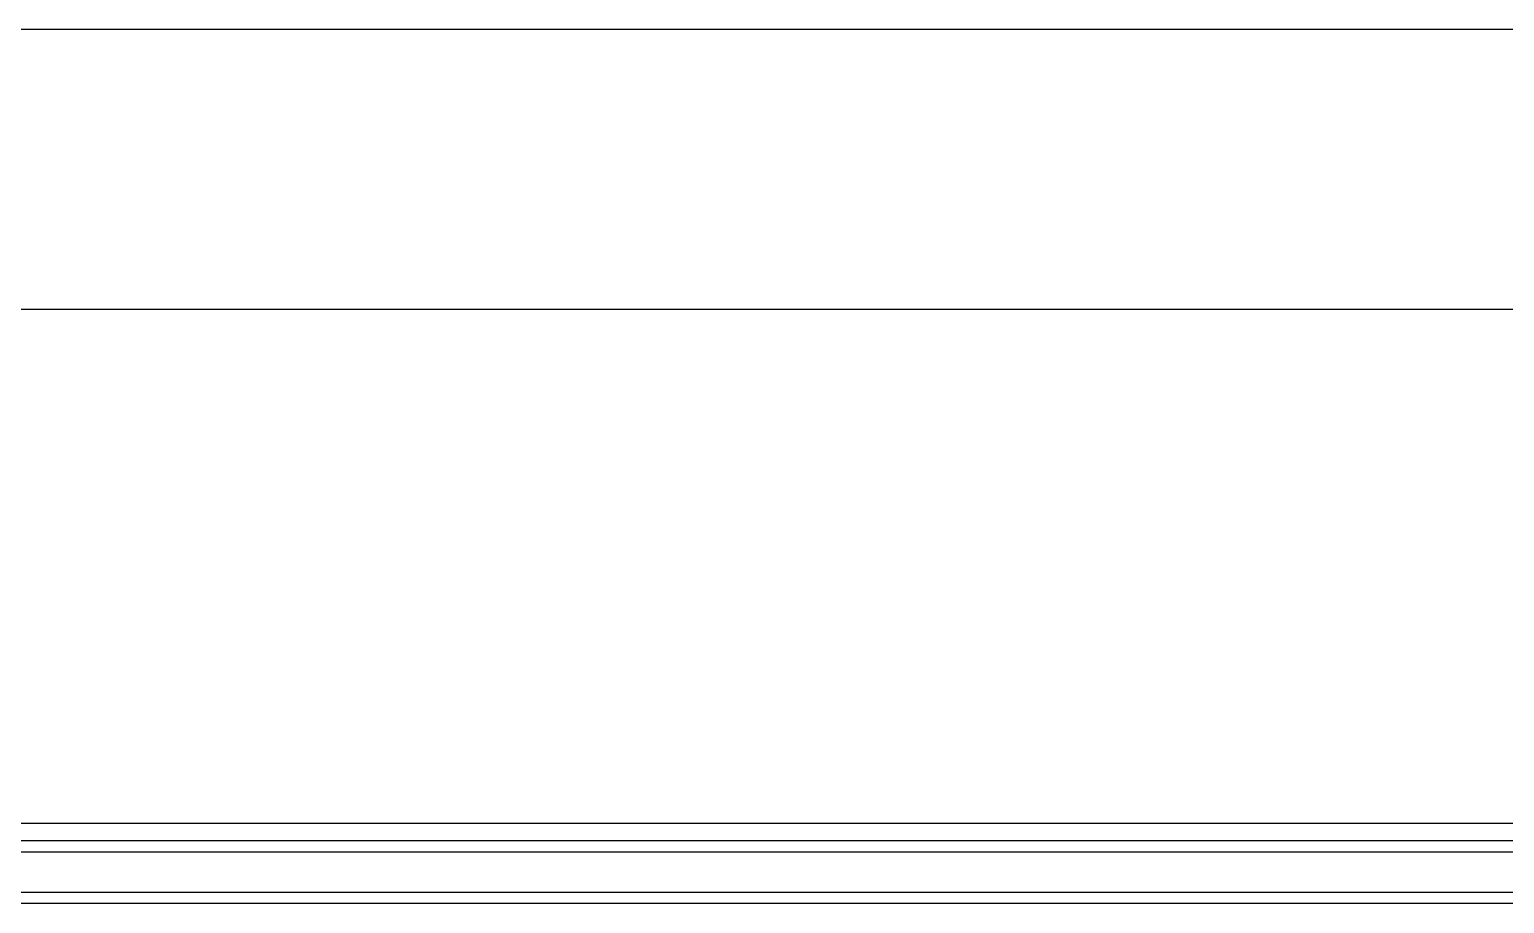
# Model space of a CAD drawing. Header units: millimetres. Extents: x -33000 to 294000, y 0 to 42408.
# Drawn here: x 276219.1 to 276305.1, y 15275.7 to 15326.6 of the extents above; entities that cross this region are included whole.
import ezdxf

# ---------------------------------------------------------------- set-up
doc = ezdxf.new("R2010")
doc.units = ezdxf.units.MM
doc.header["$LTSCALE"] = 50
doc.layers.add('arch', color=8, linetype='Continuous')

# ---------------------------------------------------------------- blocks, each defined once
blk = doc.blocks.new('A$C154C3404')
at = {"linetype": 'Continuous'}
for p, q in [((-265.916, -144.9), (-265.916, 144.901)), ((-265.253, -144.552), (-265.253, 144.552)), ((-264.242, 144.552), (-264.242, -144.552)), ((-268.913, -144.101), (-268.913, 144.103)), ((-268.25, 144.103), (-268.25, -144.101))]:
    blk.add_line(p, q, dxfattribs=at)
for points in [[(-234.291, 152.618), (-234.291, -152.618)], [(-217.991, -152.509), (-217.991, 152.504)]]:
    blk.add_open_spline(points, degree=1, dxfattribs=at)

msp = doc.modelspace()

# ---------------------------------------------------------------- block references
at = {"layer": 'arch', "ltscale": 25, "rotation": 89.99999999999999}
msp.add_blockref('A$C154C3404', (276191.206, 15544.605), dxfattribs=at)

doc.saveas('drawing.dxf')
